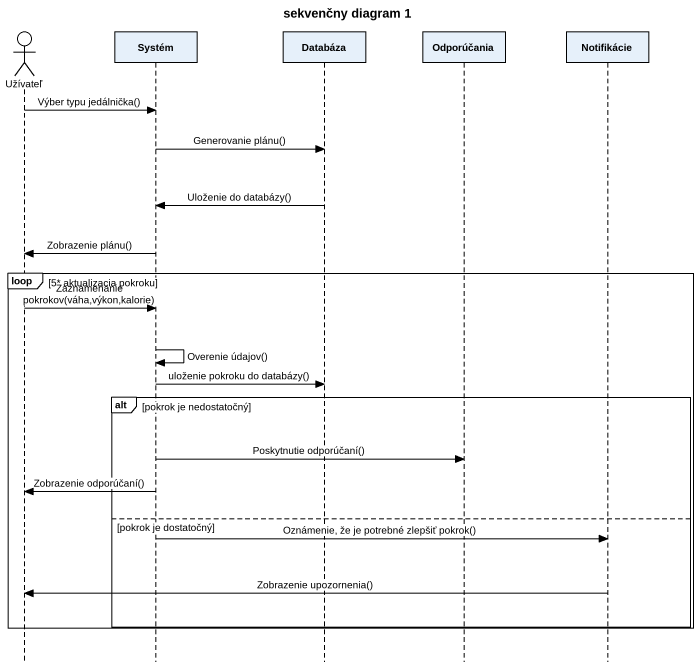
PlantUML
@startuml
title sekvenčny diagram 1
hide footbox
actor Užívateľ
participant Systém
participant Databáza
participant Odporúčania
participant Notifikácie

Užívateľ -> Systém : Výber typu jedálnička()
Systém -> Databáza : Generovanie plánu()
Databáza -> Systém : Uloženie do databázy()
Systém -> Užívateľ : Zobrazenie plánu()
loop 5* aktualizacia pokroku
  Užívateľ -> Systém : Zaznamenanie pokrokov(váha,výkon,kalorie)
  Systém -> Systém : Overenie údajov()
  Systém -> Databáza : uloženie pokroku do databázy()
  alt pokrok je nedostatočný
    Systém -> Odporúčania : Poskytnutie odporúčaní()
    Systém -> Užívateľ : Zobrazenie odporúčaní()
  else pokrok je dostatočný
    Systém -> Notifikácie : Oznámenie, že je potrebné zlepšiť pokrok()
    Notifikácie -> Užívateľ : Zobrazenie upozornenia()
  end
end
@enduml
